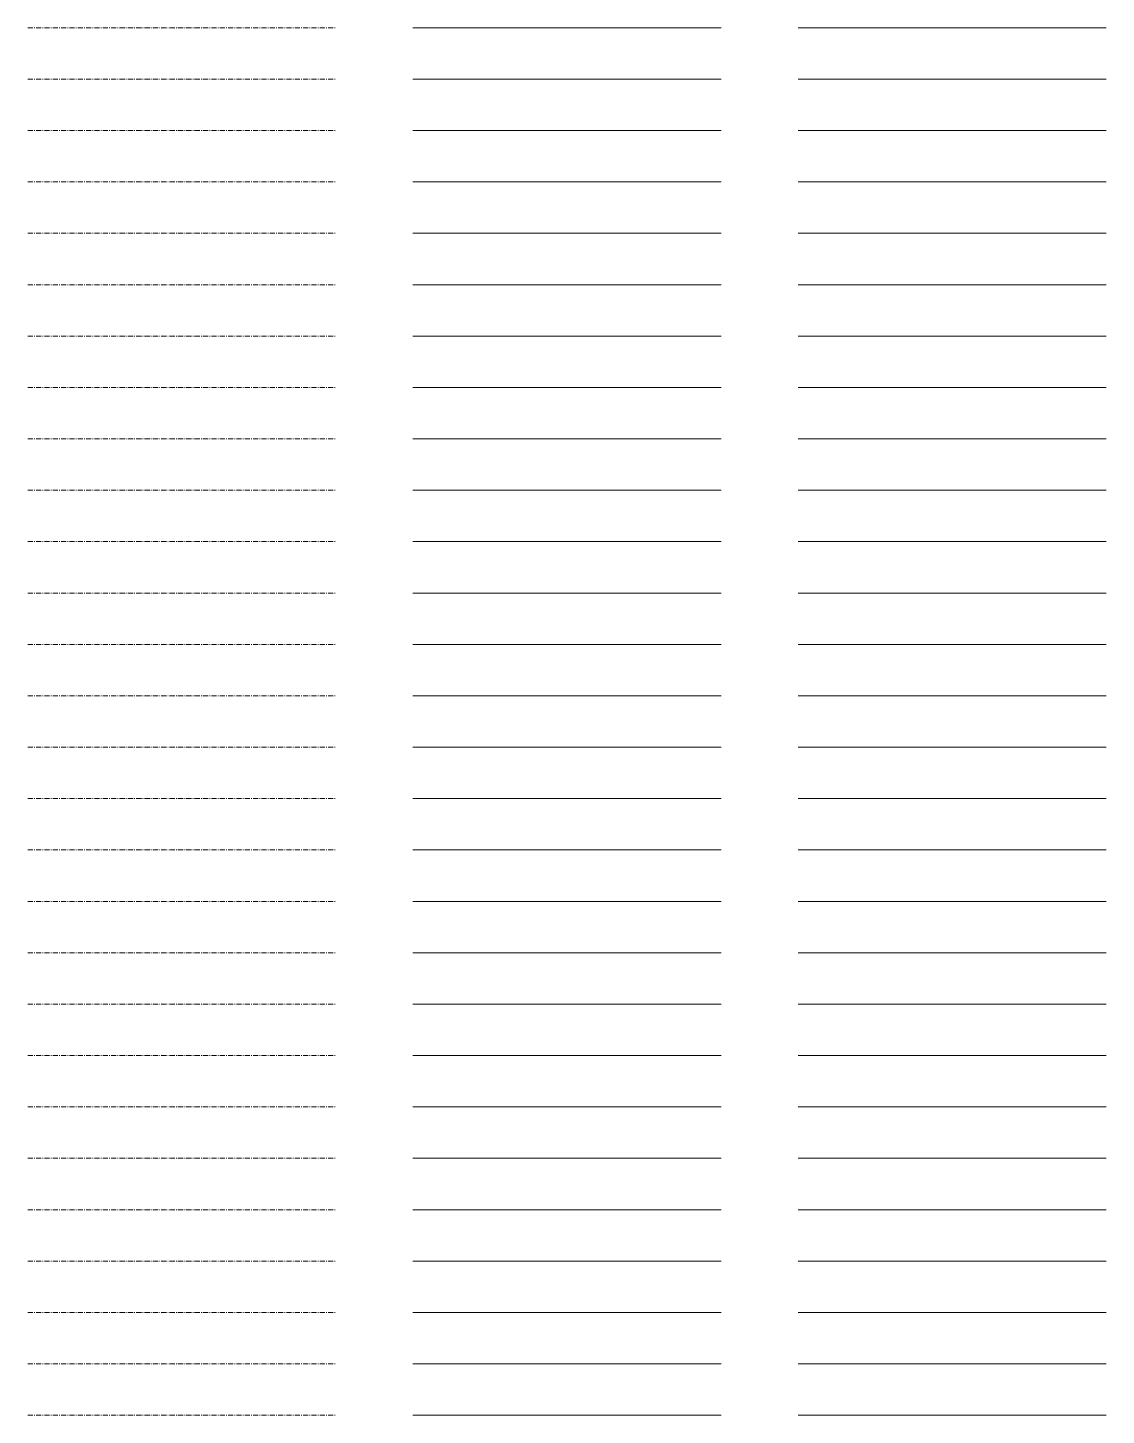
# Model space of a CAD drawing. Header units: metres. Extents: x -170 to 2070, y -13 to 17840.
# Drawn here: x 1650 to 2070, y 5000 to 5540 of the extents above; entities that cross this region are included whole.
import ezdxf
from ezdxf.lldxf.tags import DXFTag

# ---------------------------------------------------------------- set-up
doc = ezdxf.new("R2010")
doc.units = ezdxf.units.M
doc.linetypes.add('KL-VERLATEN-SO', pattern=[3.25, 2, -0.5, 0.25, -0.5])
for name, color, linetype, lineweight in [('B-OI-KL-ET_MS_TRANSPORT_10 kV_1x400Cu 50as-(IN BEDRIJF)-G', 12, 'Continuous', 18), ('B-OI-KL-ET_MS_TRANSPORT_10 kV_1x400Cu 50as-(RESERVE)-G', 12, 'KL-RESERVE-SO', 18), ('B-OI-KL-ET_MS_TRANSPORT_10 kV_1x400Cu 50as-(VERLATEN)-G', 12, 'KL-VERLATEN-SO', 18), ('B-OI-KL-ET_MS_TRANSPORT_10 kV_1x630Alrm as35-(IN BEDRIJF)-G', 12, 'Continuous', 18), ('B-OI-KL-ET_MS_TRANSPORT_10 kV_1x630Alrm as35-(RESERVE)-G', 12, 'KL-RESERVE-SO', 18), ('B-OI-KL-ET_MS_TRANSPORT_10 kV_1x630Alrm as35-(VERLATEN)-G', 12, 'KL-VERLATEN-SO', 18), ('B-OI-KL-ET_MS_TRANSPORT_10 kV_1x630Alrm as50-(IN BEDRIJF)-G', 12, 'Continuous', 18), ('B-OI-KL-ET_MS_TRANSPORT_10 kV_1x630Alrm as50-(RESERVE)-G', 12, 'KL-RESERVE-SO', 18), ('B-OI-KL-ET_MS_TRANSPORT_10 kV_1x630Alrm as50-(VERLATEN)-G', 12, 'KL-VERLATEN-SO', 18), ('B-OI-KL-ET_MS_TRANSPORT_10 kV_1x630Cu as35-(IN BEDRIJF)-G', 12, 'Continuous', 18), ('B-OI-KL-ET_MS_TRANSPORT_10 kV_1x630Cu as35-(RESERVE)-G', 12, 'KL-RESERVE-SO', 18), ('B-OI-KL-ET_MS_TRANSPORT_10 kV_1x630Cu as35-(VERLATEN)-G', 12, 'KL-VERLATEN-SO', 18), ('B-OI-KL-ET_MS_TRANSPORT_10 kV_1x630Cu as50-(IN BEDRIJF)-G', 12, 'Continuous', 18), ('B-OI-KL-ET_MS_TRANSPORT_10 kV_1x630Cu as50-(RESERVE)-G', 12, 'KL-RESERVE-SO', 18), ('B-OI-KL-ET_MS_TRANSPORT_10 kV_1x630Cu as50-(VERLATEN)-G', 12, 'KL-VERLATEN-SO', 18), ('B-OI-KL-ET_MS_TRANSPORT_10 kV_1x630Cu as70-(IN BEDRIJF)-G', 12, 'Continuous', 18), ('B-OI-KL-ET_MS_TRANSPORT_10 kV_1x630Cu as70-(RESERVE)-G', 12, 'KL-RESERVE-SO', 18), ('B-OI-KL-ET_MS_TRANSPORT_10 kV_1x630Cu as70-(VERLATEN)-G', 12, 'KL-VERLATEN-SO', 18), ('B-OI-KL-ET_MS_TRANSPORT_10 kV_1x800Alrm as35-(IN BEDRIJF)-G', 12, 'Continuous', 18), ('B-OI-KL-ET_MS_TRANSPORT_10 kV_1x800Alrm as35-(RESERVE)-G', 12, 'KL-RESERVE-SO', 18), ('B-OI-KL-ET_MS_TRANSPORT_10 kV_1x800Alrm as35-(VERLATEN)-G', 12, 'KL-VERLATEN-SO', 18), ('B-OI-KL-ET_MS_TRANSPORT_10 kV_1x800Alrm as50-(IN BEDRIJF)-G', 12, 'Continuous', 18), ('B-OI-KL-ET_MS_TRANSPORT_10 kV_1x800Alrm as50-(RESERVE)-G', 12, 'KL-RESERVE-SO', 18), ('B-OI-KL-ET_MS_TRANSPORT_10 kV_1x800Alrm as50-(VERLATEN)-G', 12, 'KL-VERLATEN-SO', 18), ('B-OI-KL-ET_MS_TRANSPORT_10 kV_3x240Alrm as35-(IN BEDRIJF)-G', 12, 'Continuous', 18), ('B-OI-KL-ET_MS_TRANSPORT_10 kV_3x240Alrm as35-(RESERVE)-G', 12, 'KL-RESERVE-SO', 18), ('B-OI-KL-ET_MS_TRANSPORT_10 kV_3x240Alrm as35-(VERLATEN)-G', 12, 'KL-VERLATEN-SO', 18), ('B-OI-KL-ET_MS_TRANSPORT_10 kV_3x240Alrm as50-(IN BEDRIJF)-G', 12, 'Continuous', 18), ('B-OI-KL-ET_MS_TRANSPORT_10 kV_3x240Alrm as50-(RESERVE)-G', 12, 'KL-RESERVE-SO', 18), ('B-OI-KL-ET_MS_TRANSPORT_10 kV_3x240Alrm as50-(VERLATEN)-G', 12, 'KL-VERLATEN-SO', 18), ('B-OI-KL-ET_MS_TRANSPORT_10 kV_3x95Alrm as50-(IN BEDRIJF)-G', 12, 'Continuous', 18), ('B-OI-KL-ET_MS_TRANSPORT_10 kV_3x95Alrm as50-(RESERVE)-G', 12, 'KL-RESERVE-SO', 18), ('B-OI-KL-ET_MS_TRANSPORT_10 kV_3x95Alrm as50-(VERLATEN)-G', 12, 'KL-VERLATEN-SO', 18), ('B-OI-KL-ET_MS_TRANSPORT_10 kV_OVERIG-(IN BEDRIJF)-G', 12, 'Continuous', 18), ('B-OI-KL-ET_MS_TRANSPORT_10 kV_OVERIG-(RESERVE)-G', 12, 'KL-RESERVE-SO', 18), ('B-OI-KL-ET_MS_TRANSPORT_10 kV_OVERIG-(VERLATEN)-G', 12, 'KL-VERLATEN-SO', 18), ('B-OI-KL-ET_MS_TRANSPORT_20 kV_1x240Alrm as25-(IN BEDRIJF)-G', 12, 'Continuous', 18), ('B-OI-KL-ET_MS_TRANSPORT_20 kV_1x240Alrm as25-(RESERVE)-G', 12, 'KL-RESERVE-SO', 18), ('B-OI-KL-ET_MS_TRANSPORT_20 kV_1x240Alrm as25-(VERLATEN)-G', 12, 'KL-VERLATEN-SO', 18), ('B-OI-KL-ET_MS_TRANSPORT_20 kV_1x400Cu 50as-(IN BEDRIJF)-G', 12, 'Continuous', 18), ('B-OI-KL-ET_MS_TRANSPORT_20 kV_1x400Cu 50as-(RESERVE)-G', 12, 'KL-RESERVE-SO', 18), ('B-OI-KL-ET_MS_TRANSPORT_20 kV_1x400Cu 50as-(VERLATEN)-G', 12, 'KL-VERLATEN-SO', 18), ('B-OI-KL-ET_MS_TRANSPORT_20 kV_1x630Alrm as35-(IN BEDRIJF)-G', 12, 'Continuous', 18), ('B-OI-KL-ET_MS_TRANSPORT_20 kV_1x630Alrm as35-(RESERVE)-G', 12, 'KL-RESERVE-SO', 18), ('B-OI-KL-ET_MS_TRANSPORT_20 kV_1x630Alrm as35-(VERLATEN)-G', 12, 'KL-VERLATEN-SO', 18), ('B-OI-KL-ET_MS_TRANSPORT_20 kV_1x630Alrm as50-(IN BEDRIJF)-G', 12, 'Continuous', 18), ('B-OI-KL-ET_MS_TRANSPORT_20 kV_1x630Alrm as50-(RESERVE)-G', 12, 'KL-RESERVE-SO', 18), ('B-OI-KL-ET_MS_TRANSPORT_20 kV_1x630Alrm as50-(VERLATEN)-G', 12, 'KL-VERLATEN-SO', 18), ('B-OI-KL-ET_MS_TRANSPORT_20 kV_1x630Cu as35-(IN BEDRIJF)-G', 12, 'Continuous', 18), ('B-OI-KL-ET_MS_TRANSPORT_20 kV_1x630Cu as35-(RESERVE)-G', 12, 'KL-RESERVE-SO', 18), ('B-OI-KL-ET_MS_TRANSPORT_20 kV_1x630Cu as35-(VERLATEN)-G', 12, 'KL-VERLATEN-SO', 18), ('B-OI-KL-ET_MS_TRANSPORT_20 kV_1x630Cu as50-(IN BEDRIJF)-G', 12, 'Continuous', 18), ('B-OI-KL-ET_MS_TRANSPORT_20 kV_1x630Cu as50-(RESERVE)-G', 12, 'KL-RESERVE-SO', 18), ('B-OI-KL-ET_MS_TRANSPORT_20 kV_1x630Cu as50-(VERLATEN)-G', 12, 'KL-VERLATEN-SO', 18), ('B-OI-KL-ET_MS_TRANSPORT_20 kV_1x630Cu as70-(IN BEDRIJF)-G', 12, 'Continuous', 18), ('B-OI-KL-ET_MS_TRANSPORT_20 kV_1x630Cu as70-(RESERVE)-G', 12, 'KL-RESERVE-SO', 18), ('B-OI-KL-ET_MS_TRANSPORT_20 kV_1x630Cu as70-(VERLATEN)-G', 12, 'KL-VERLATEN-SO', 18), ('B-OI-KL-ET_MS_TRANSPORT_20 kV_1x800Alrm as35-(IN BEDRIJF)-G', 12, 'Continuous', 18), ('B-OI-KL-ET_MS_TRANSPORT_20 kV_1x800Alrm as35-(RESERVE)-G', 12, 'KL-RESERVE-SO', 18), ('B-OI-KL-ET_MS_TRANSPORT_20 kV_1x800Alrm as35-(VERLATEN)-G', 12, 'KL-VERLATEN-SO', 18), ('B-OI-KL-ET_MS_TRANSPORT_20 kV_1x800Alrm as50-(IN BEDRIJF)-G', 12, 'Continuous', 18), ('B-OI-KL-ET_MS_TRANSPORT_20 kV_1x800Alrm as50-(RESERVE)-G', 12, 'KL-RESERVE-SO', 18), ('B-OI-KL-ET_MS_TRANSPORT_20 kV_1x800Alrm as50-(VERLATEN)-G', 12, 'KL-VERLATEN-SO', 18), ('B-OI-KL-ET_MS_TRANSPORT_20 kV_3x240Alrm as35-(IN BEDRIJF)-G', 12, 'Continuous', 18), ('B-OI-KL-ET_MS_TRANSPORT_20 kV_3x240Alrm as35-(RESERVE)-G', 12, 'KL-RESERVE-SO', 18), ('B-OI-KL-ET_MS_TRANSPORT_20 kV_3x240Alrm as35-(VERLATEN)-G', 12, 'KL-VERLATEN-SO', 18), ('B-OI-KL-ET_MS_TRANSPORT_20 kV_3x240Alrm as50-(IN BEDRIJF)-G', 12, 'Continuous', 18), ('B-OI-KL-ET_MS_TRANSPORT_20 kV_3x240Alrm as50-(RESERVE)-G', 12, 'KL-RESERVE-SO', 18), ('B-OI-KL-ET_MS_TRANSPORT_20 kV_3x240Alrm as50-(VERLATEN)-G', 12, 'KL-VERLATEN-SO', 18), ('B-OI-KL-ET_MS_TRANSPORT_20 kV_3x95Alrm as50-(IN BEDRIJF)-G', 12, 'Continuous', 18), ('B-OI-KL-ET_MS_TRANSPORT_20 kV_3x95Alrm as50-(RESERVE)-G', 12, 'KL-RESERVE-SO', 18), ('B-OI-KL-ET_MS_TRANSPORT_20 kV_3x95Alrm as50-(VERLATEN)-G', 12, 'KL-VERLATEN-SO', 18), ('B-OI-KL-ET_MS_TRANSPORT_20 kV_OVERIG-(IN BEDRIJF)-G', 12, 'Continuous', 18), ('B-OI-KL-ET_MS_TRANSPORT_20 kV_OVERIG-(RESERVE)-G', 12, 'KL-RESERVE-SO', 18), ('B-OI-KL-ET_MS_TRANSPORT_20 kV_OVERIG-(VERLATEN)-G', 12, 'KL-VERLATEN-SO', 18), ('B-OI-KL-ET_MS_TRANSPORT_3 kV_1x240Alrm as25-(IN BEDRIJF)-G', 12, 'Continuous', 18), ('B-OI-KL-ET_MS_TRANSPORT_3 kV_1x240Alrm as25-(RESERVE)-G', 12, 'KL-RESERVE-SO', 18), ('B-OI-KL-ET_MS_TRANSPORT_3 kV_1x240Alrm as25-(VERLATEN)-G', 12, 'KL-VERLATEN-SO', 18), ('B-OI-KL-ET_MS_TRANSPORT_3 kV_1x400Cu 50as-(IN BEDRIJF)-G', 12, 'Continuous', 18), ('B-OI-KL-ET_MS_TRANSPORT_3 kV_1x400Cu 50as-(RESERVE)-G', 12, 'KL-RESERVE-SO', 18), ('B-OI-KL-ET_MS_TRANSPORT_3 kV_1x400Cu 50as-(VERLATEN)-G', 12, 'KL-VERLATEN-SO', 18), ('B-OI-KL-ET_MS_TRANSPORT_3 kV_1x630Alrm as35-(IN BEDRIJF)-G', 12, 'Continuous', 18), ('B-OI-KL-ET_MS_TRANSPORT_3 kV_1x630Alrm as35-(RESERVE)-G', 12, 'KL-RESERVE-SO', 18), ('B-OI-KL-ET_MS_TRANSPORT_3 kV_1x630Alrm as35-(VERLATEN)-G', 12, 'KL-VERLATEN-SO', 18)]:
    doc.layers.add(name, color=color, linetype=linetype, lineweight=lineweight)
tags = doc.linetypes.add('KL-RESERVE-SO', pattern='A,7,-2,["RS",Standard,S=1,R=0,X=-1,Y=-0.5],-1.5', length=10.5).pattern_tags.tags
tags[6] = DXFTag(74, 10)

msp = doc.modelspace()

# ---------------------------------------------------------------- linework, layer by layer
at = {"layer": 'B-OI-KL-ET_MS_TRANSPORT_10 kV_1x400Cu 50as-(IN BEDRIJF)-G'}
msp.add_line((1950, 5000), (2070, 5000), dxfattribs=at)
at = {"layer": 'B-OI-KL-ET_MS_TRANSPORT_10 kV_1x400Cu 50as-(RESERVE)-G'}
msp.add_line((1800, 5000), (1920, 5000), dxfattribs=at)
at = {"layer": 'B-OI-KL-ET_MS_TRANSPORT_10 kV_1x400Cu 50as-(VERLATEN)-G'}
msp.add_line((1650, 5000), (1770, 5000), dxfattribs=at)
at = {"layer": 'B-OI-KL-ET_MS_TRANSPORT_10 kV_1x630Alrm as35-(IN BEDRIJF)-G'}
msp.add_line((1950, 5020), (2070, 5020), dxfattribs=at)
at = {"layer": 'B-OI-KL-ET_MS_TRANSPORT_10 kV_1x630Alrm as35-(RESERVE)-G'}
msp.add_line((1800, 5020), (1920, 5020), dxfattribs=at)
at = {"layer": 'B-OI-KL-ET_MS_TRANSPORT_10 kV_1x630Alrm as35-(VERLATEN)-G'}
msp.add_line((1650, 5020), (1770, 5020), dxfattribs=at)
at = {"layer": 'B-OI-KL-ET_MS_TRANSPORT_10 kV_1x630Alrm as50-(IN BEDRIJF)-G'}
msp.add_line((1950, 5040), (2070, 5040), dxfattribs=at)
at = {"layer": 'B-OI-KL-ET_MS_TRANSPORT_10 kV_1x630Alrm as50-(RESERVE)-G'}
msp.add_line((1800, 5040), (1920, 5040), dxfattribs=at)
at = {"layer": 'B-OI-KL-ET_MS_TRANSPORT_10 kV_1x630Alrm as50-(VERLATEN)-G'}
msp.add_line((1650, 5040), (1770, 5040), dxfattribs=at)
at = {"layer": 'B-OI-KL-ET_MS_TRANSPORT_10 kV_1x630Cu as35-(IN BEDRIJF)-G'}
msp.add_line((1950, 5060), (2070, 5060), dxfattribs=at)
at = {"layer": 'B-OI-KL-ET_MS_TRANSPORT_10 kV_1x630Cu as35-(RESERVE)-G'}
msp.add_line((1800, 5060), (1920, 5060), dxfattribs=at)
at = {"layer": 'B-OI-KL-ET_MS_TRANSPORT_10 kV_1x630Cu as35-(VERLATEN)-G'}
msp.add_line((1650, 5060), (1770, 5060), dxfattribs=at)
at = {"layer": 'B-OI-KL-ET_MS_TRANSPORT_10 kV_1x630Cu as50-(IN BEDRIJF)-G'}
msp.add_line((1950, 5080), (2070, 5080), dxfattribs=at)
at = {"layer": 'B-OI-KL-ET_MS_TRANSPORT_10 kV_1x630Cu as50-(RESERVE)-G'}
msp.add_line((1800, 5080), (1920, 5080), dxfattribs=at)
at = {"layer": 'B-OI-KL-ET_MS_TRANSPORT_10 kV_1x630Cu as50-(VERLATEN)-G'}
msp.add_line((1650, 5080), (1770, 5080), dxfattribs=at)
at = {"layer": 'B-OI-KL-ET_MS_TRANSPORT_10 kV_1x630Cu as70-(IN BEDRIJF)-G'}
msp.add_line((1950, 5100), (2070, 5100), dxfattribs=at)
at = {"layer": 'B-OI-KL-ET_MS_TRANSPORT_10 kV_1x630Cu as70-(RESERVE)-G'}
msp.add_line((1800, 5100), (1920, 5100), dxfattribs=at)
at = {"layer": 'B-OI-KL-ET_MS_TRANSPORT_10 kV_1x630Cu as70-(VERLATEN)-G'}
msp.add_line((1650, 5100), (1770, 5100), dxfattribs=at)
at = {"layer": 'B-OI-KL-ET_MS_TRANSPORT_10 kV_1x800Alrm as35-(IN BEDRIJF)-G'}
msp.add_line((1950, 5120), (2070, 5120), dxfattribs=at)
at = {"layer": 'B-OI-KL-ET_MS_TRANSPORT_10 kV_1x800Alrm as35-(RESERVE)-G'}
msp.add_line((1800, 5120), (1920, 5120), dxfattribs=at)
at = {"layer": 'B-OI-KL-ET_MS_TRANSPORT_10 kV_1x800Alrm as35-(VERLATEN)-G'}
msp.add_line((1650, 5120), (1770, 5120), dxfattribs=at)
at = {"layer": 'B-OI-KL-ET_MS_TRANSPORT_10 kV_1x800Alrm as50-(IN BEDRIJF)-G'}
msp.add_line((1950, 5140), (2070, 5140), dxfattribs=at)
at = {"layer": 'B-OI-KL-ET_MS_TRANSPORT_10 kV_1x800Alrm as50-(RESERVE)-G'}
msp.add_line((1800, 5140), (1920, 5140), dxfattribs=at)
at = {"layer": 'B-OI-KL-ET_MS_TRANSPORT_10 kV_1x800Alrm as50-(VERLATEN)-G'}
msp.add_line((1650, 5140), (1770, 5140), dxfattribs=at)
at = {"layer": 'B-OI-KL-ET_MS_TRANSPORT_10 kV_3x240Alrm as35-(IN BEDRIJF)-G'}
msp.add_line((1950, 5160), (2070, 5160), dxfattribs=at)
at = {"layer": 'B-OI-KL-ET_MS_TRANSPORT_10 kV_3x240Alrm as35-(RESERVE)-G'}
msp.add_line((1800, 5160), (1920, 5160), dxfattribs=at)
at = {"layer": 'B-OI-KL-ET_MS_TRANSPORT_10 kV_3x240Alrm as35-(VERLATEN)-G'}
msp.add_line((1650, 5160), (1770, 5160), dxfattribs=at)
at = {"layer": 'B-OI-KL-ET_MS_TRANSPORT_10 kV_3x240Alrm as50-(IN BEDRIJF)-G'}
msp.add_line((1950, 5180), (2070, 5180), dxfattribs=at)
at = {"layer": 'B-OI-KL-ET_MS_TRANSPORT_10 kV_3x240Alrm as50-(RESERVE)-G'}
msp.add_line((1800, 5180), (1920, 5180), dxfattribs=at)
at = {"layer": 'B-OI-KL-ET_MS_TRANSPORT_10 kV_3x240Alrm as50-(VERLATEN)-G'}
msp.add_line((1650, 5180), (1770, 5180), dxfattribs=at)
at = {"layer": 'B-OI-KL-ET_MS_TRANSPORT_10 kV_3x95Alrm as50-(IN BEDRIJF)-G'}
msp.add_line((1950, 5200), (2070, 5200), dxfattribs=at)
at = {"layer": 'B-OI-KL-ET_MS_TRANSPORT_10 kV_3x95Alrm as50-(RESERVE)-G'}
msp.add_line((1800, 5200), (1920, 5200), dxfattribs=at)
at = {"layer": 'B-OI-KL-ET_MS_TRANSPORT_10 kV_3x95Alrm as50-(VERLATEN)-G'}
msp.add_line((1650, 5200), (1770, 5200), dxfattribs=at)
at = {"layer": 'B-OI-KL-ET_MS_TRANSPORT_10 kV_OVERIG-(IN BEDRIJF)-G'}
msp.add_line((1950, 5220), (2070, 5220), dxfattribs=at)
at = {"layer": 'B-OI-KL-ET_MS_TRANSPORT_10 kV_OVERIG-(RESERVE)-G'}
msp.add_line((1800, 5220), (1920, 5220), dxfattribs=at)
at = {"layer": 'B-OI-KL-ET_MS_TRANSPORT_10 kV_OVERIG-(VERLATEN)-G'}
msp.add_line((1650, 5220), (1770, 5220), dxfattribs=at)
at = {"layer": 'B-OI-KL-ET_MS_TRANSPORT_20 kV_1x240Alrm as25-(IN BEDRIJF)-G'}
msp.add_line((1950, 5240), (2070, 5240), dxfattribs=at)
at = {"layer": 'B-OI-KL-ET_MS_TRANSPORT_20 kV_1x240Alrm as25-(RESERVE)-G'}
msp.add_line((1800, 5240), (1920, 5240), dxfattribs=at)
at = {"layer": 'B-OI-KL-ET_MS_TRANSPORT_20 kV_1x240Alrm as25-(VERLATEN)-G'}
msp.add_line((1650, 5240), (1770, 5240), dxfattribs=at)
at = {"layer": 'B-OI-KL-ET_MS_TRANSPORT_20 kV_1x400Cu 50as-(IN BEDRIJF)-G'}
msp.add_line((1950, 5260), (2070, 5260), dxfattribs=at)
at = {"layer": 'B-OI-KL-ET_MS_TRANSPORT_20 kV_1x400Cu 50as-(RESERVE)-G'}
msp.add_line((1800, 5260), (1920, 5260), dxfattribs=at)
at = {"layer": 'B-OI-KL-ET_MS_TRANSPORT_20 kV_1x400Cu 50as-(VERLATEN)-G'}
msp.add_line((1650, 5260), (1770, 5260), dxfattribs=at)
at = {"layer": 'B-OI-KL-ET_MS_TRANSPORT_20 kV_1x630Alrm as35-(IN BEDRIJF)-G'}
msp.add_line((1950, 5280), (2070, 5280), dxfattribs=at)
at = {"layer": 'B-OI-KL-ET_MS_TRANSPORT_20 kV_1x630Alrm as35-(RESERVE)-G'}
msp.add_line((1800, 5280), (1920, 5280), dxfattribs=at)
at = {"layer": 'B-OI-KL-ET_MS_TRANSPORT_20 kV_1x630Alrm as35-(VERLATEN)-G'}
msp.add_line((1650, 5280), (1770, 5280), dxfattribs=at)
at = {"layer": 'B-OI-KL-ET_MS_TRANSPORT_20 kV_1x630Alrm as50-(IN BEDRIJF)-G'}
msp.add_line((1950, 5300), (2070, 5300), dxfattribs=at)
at = {"layer": 'B-OI-KL-ET_MS_TRANSPORT_20 kV_1x630Alrm as50-(RESERVE)-G'}
msp.add_line((1800, 5300), (1920, 5300), dxfattribs=at)
at = {"layer": 'B-OI-KL-ET_MS_TRANSPORT_20 kV_1x630Alrm as50-(VERLATEN)-G'}
msp.add_line((1650, 5300), (1770, 5300), dxfattribs=at)
at = {"layer": 'B-OI-KL-ET_MS_TRANSPORT_20 kV_1x630Cu as35-(IN BEDRIJF)-G'}
msp.add_line((1950, 5320), (2070, 5320), dxfattribs=at)
at = {"layer": 'B-OI-KL-ET_MS_TRANSPORT_20 kV_1x630Cu as35-(RESERVE)-G'}
msp.add_line((1800, 5320), (1920, 5320), dxfattribs=at)
at = {"layer": 'B-OI-KL-ET_MS_TRANSPORT_20 kV_1x630Cu as35-(VERLATEN)-G'}
msp.add_line((1650, 5320), (1770, 5320), dxfattribs=at)
at = {"layer": 'B-OI-KL-ET_MS_TRANSPORT_20 kV_1x630Cu as50-(IN BEDRIJF)-G'}
msp.add_line((1950, 5340), (2070, 5340), dxfattribs=at)
at = {"layer": 'B-OI-KL-ET_MS_TRANSPORT_20 kV_1x630Cu as50-(RESERVE)-G'}
msp.add_line((1800, 5340), (1920, 5340), dxfattribs=at)
at = {"layer": 'B-OI-KL-ET_MS_TRANSPORT_20 kV_1x630Cu as50-(VERLATEN)-G'}
msp.add_line((1650, 5340), (1770, 5340), dxfattribs=at)
at = {"layer": 'B-OI-KL-ET_MS_TRANSPORT_20 kV_1x630Cu as70-(IN BEDRIJF)-G'}
msp.add_line((1950, 5360), (2070, 5360), dxfattribs=at)
at = {"layer": 'B-OI-KL-ET_MS_TRANSPORT_20 kV_1x630Cu as70-(RESERVE)-G'}
msp.add_line((1800, 5360), (1920, 5360), dxfattribs=at)
at = {"layer": 'B-OI-KL-ET_MS_TRANSPORT_20 kV_1x630Cu as70-(VERLATEN)-G'}
msp.add_line((1650, 5360), (1770, 5360), dxfattribs=at)
at = {"layer": 'B-OI-KL-ET_MS_TRANSPORT_20 kV_1x800Alrm as35-(IN BEDRIJF)-G'}
msp.add_line((1950, 5380), (2070, 5380), dxfattribs=at)
at = {"layer": 'B-OI-KL-ET_MS_TRANSPORT_20 kV_1x800Alrm as35-(RESERVE)-G'}
msp.add_line((1800, 5380), (1920, 5380), dxfattribs=at)
at = {"layer": 'B-OI-KL-ET_MS_TRANSPORT_20 kV_1x800Alrm as35-(VERLATEN)-G'}
msp.add_line((1650, 5380), (1770, 5380), dxfattribs=at)
at = {"layer": 'B-OI-KL-ET_MS_TRANSPORT_20 kV_1x800Alrm as50-(IN BEDRIJF)-G'}
msp.add_line((1950, 5400), (2070, 5400), dxfattribs=at)
at = {"layer": 'B-OI-KL-ET_MS_TRANSPORT_20 kV_1x800Alrm as50-(RESERVE)-G'}
msp.add_line((1800, 5400), (1920, 5400), dxfattribs=at)
at = {"layer": 'B-OI-KL-ET_MS_TRANSPORT_20 kV_1x800Alrm as50-(VERLATEN)-G'}
msp.add_line((1650, 5400), (1770, 5400), dxfattribs=at)
at = {"layer": 'B-OI-KL-ET_MS_TRANSPORT_20 kV_3x240Alrm as35-(IN BEDRIJF)-G'}
msp.add_line((1950, 5420), (2070, 5420), dxfattribs=at)
at = {"layer": 'B-OI-KL-ET_MS_TRANSPORT_20 kV_3x240Alrm as35-(RESERVE)-G'}
msp.add_line((1800, 5420), (1920, 5420), dxfattribs=at)
at = {"layer": 'B-OI-KL-ET_MS_TRANSPORT_20 kV_3x240Alrm as35-(VERLATEN)-G'}
msp.add_line((1650, 5420), (1770, 5420), dxfattribs=at)
at = {"layer": 'B-OI-KL-ET_MS_TRANSPORT_20 kV_3x240Alrm as50-(IN BEDRIJF)-G'}
msp.add_line((1950, 5440), (2070, 5440), dxfattribs=at)
at = {"layer": 'B-OI-KL-ET_MS_TRANSPORT_20 kV_3x240Alrm as50-(RESERVE)-G'}
msp.add_line((1800, 5440), (1920, 5440), dxfattribs=at)
at = {"layer": 'B-OI-KL-ET_MS_TRANSPORT_20 kV_3x240Alrm as50-(VERLATEN)-G'}
msp.add_line((1650, 5440), (1770, 5440), dxfattribs=at)
at = {"layer": 'B-OI-KL-ET_MS_TRANSPORT_20 kV_3x95Alrm as50-(IN BEDRIJF)-G'}
msp.add_line((1950, 5460), (2070, 5460), dxfattribs=at)
at = {"layer": 'B-OI-KL-ET_MS_TRANSPORT_20 kV_3x95Alrm as50-(RESERVE)-G'}
msp.add_line((1800, 5460), (1920, 5460), dxfattribs=at)
at = {"layer": 'B-OI-KL-ET_MS_TRANSPORT_20 kV_3x95Alrm as50-(VERLATEN)-G'}
msp.add_line((1650, 5460), (1770, 5460), dxfattribs=at)
at = {"layer": 'B-OI-KL-ET_MS_TRANSPORT_20 kV_OVERIG-(IN BEDRIJF)-G'}
msp.add_line((1950, 5480), (2070, 5480), dxfattribs=at)
at = {"layer": 'B-OI-KL-ET_MS_TRANSPORT_20 kV_OVERIG-(RESERVE)-G'}
msp.add_line((1800, 5480), (1920, 5480), dxfattribs=at)
at = {"layer": 'B-OI-KL-ET_MS_TRANSPORT_20 kV_OVERIG-(VERLATEN)-G'}
msp.add_line((1650, 5480), (1770, 5480), dxfattribs=at)
at = {"layer": 'B-OI-KL-ET_MS_TRANSPORT_3 kV_1x240Alrm as25-(IN BEDRIJF)-G'}
msp.add_line((1950, 5500), (2070, 5500), dxfattribs=at)
at = {"layer": 'B-OI-KL-ET_MS_TRANSPORT_3 kV_1x240Alrm as25-(RESERVE)-G'}
msp.add_line((1800, 5500), (1920, 5500), dxfattribs=at)
at = {"layer": 'B-OI-KL-ET_MS_TRANSPORT_3 kV_1x240Alrm as25-(VERLATEN)-G'}
msp.add_line((1650, 5500), (1770, 5500), dxfattribs=at)
at = {"layer": 'B-OI-KL-ET_MS_TRANSPORT_3 kV_1x400Cu 50as-(IN BEDRIJF)-G'}
msp.add_line((1950, 5520), (2070, 5520), dxfattribs=at)
at = {"layer": 'B-OI-KL-ET_MS_TRANSPORT_3 kV_1x400Cu 50as-(RESERVE)-G'}
msp.add_line((1800, 5520), (1920, 5520), dxfattribs=at)
at = {"layer": 'B-OI-KL-ET_MS_TRANSPORT_3 kV_1x400Cu 50as-(VERLATEN)-G'}
msp.add_line((1650, 5520), (1770, 5520), dxfattribs=at)
at = {"layer": 'B-OI-KL-ET_MS_TRANSPORT_3 kV_1x630Alrm as35-(IN BEDRIJF)-G'}
msp.add_line((1950, 5540), (2070, 5540), dxfattribs=at)
at = {"layer": 'B-OI-KL-ET_MS_TRANSPORT_3 kV_1x630Alrm as35-(RESERVE)-G'}
msp.add_line((1800, 5540), (1920, 5540), dxfattribs=at)
at = {"layer": 'B-OI-KL-ET_MS_TRANSPORT_3 kV_1x630Alrm as35-(VERLATEN)-G'}
msp.add_line((1650, 5540), (1770, 5540), dxfattribs=at)

doc.saveas('drawing.dxf')
